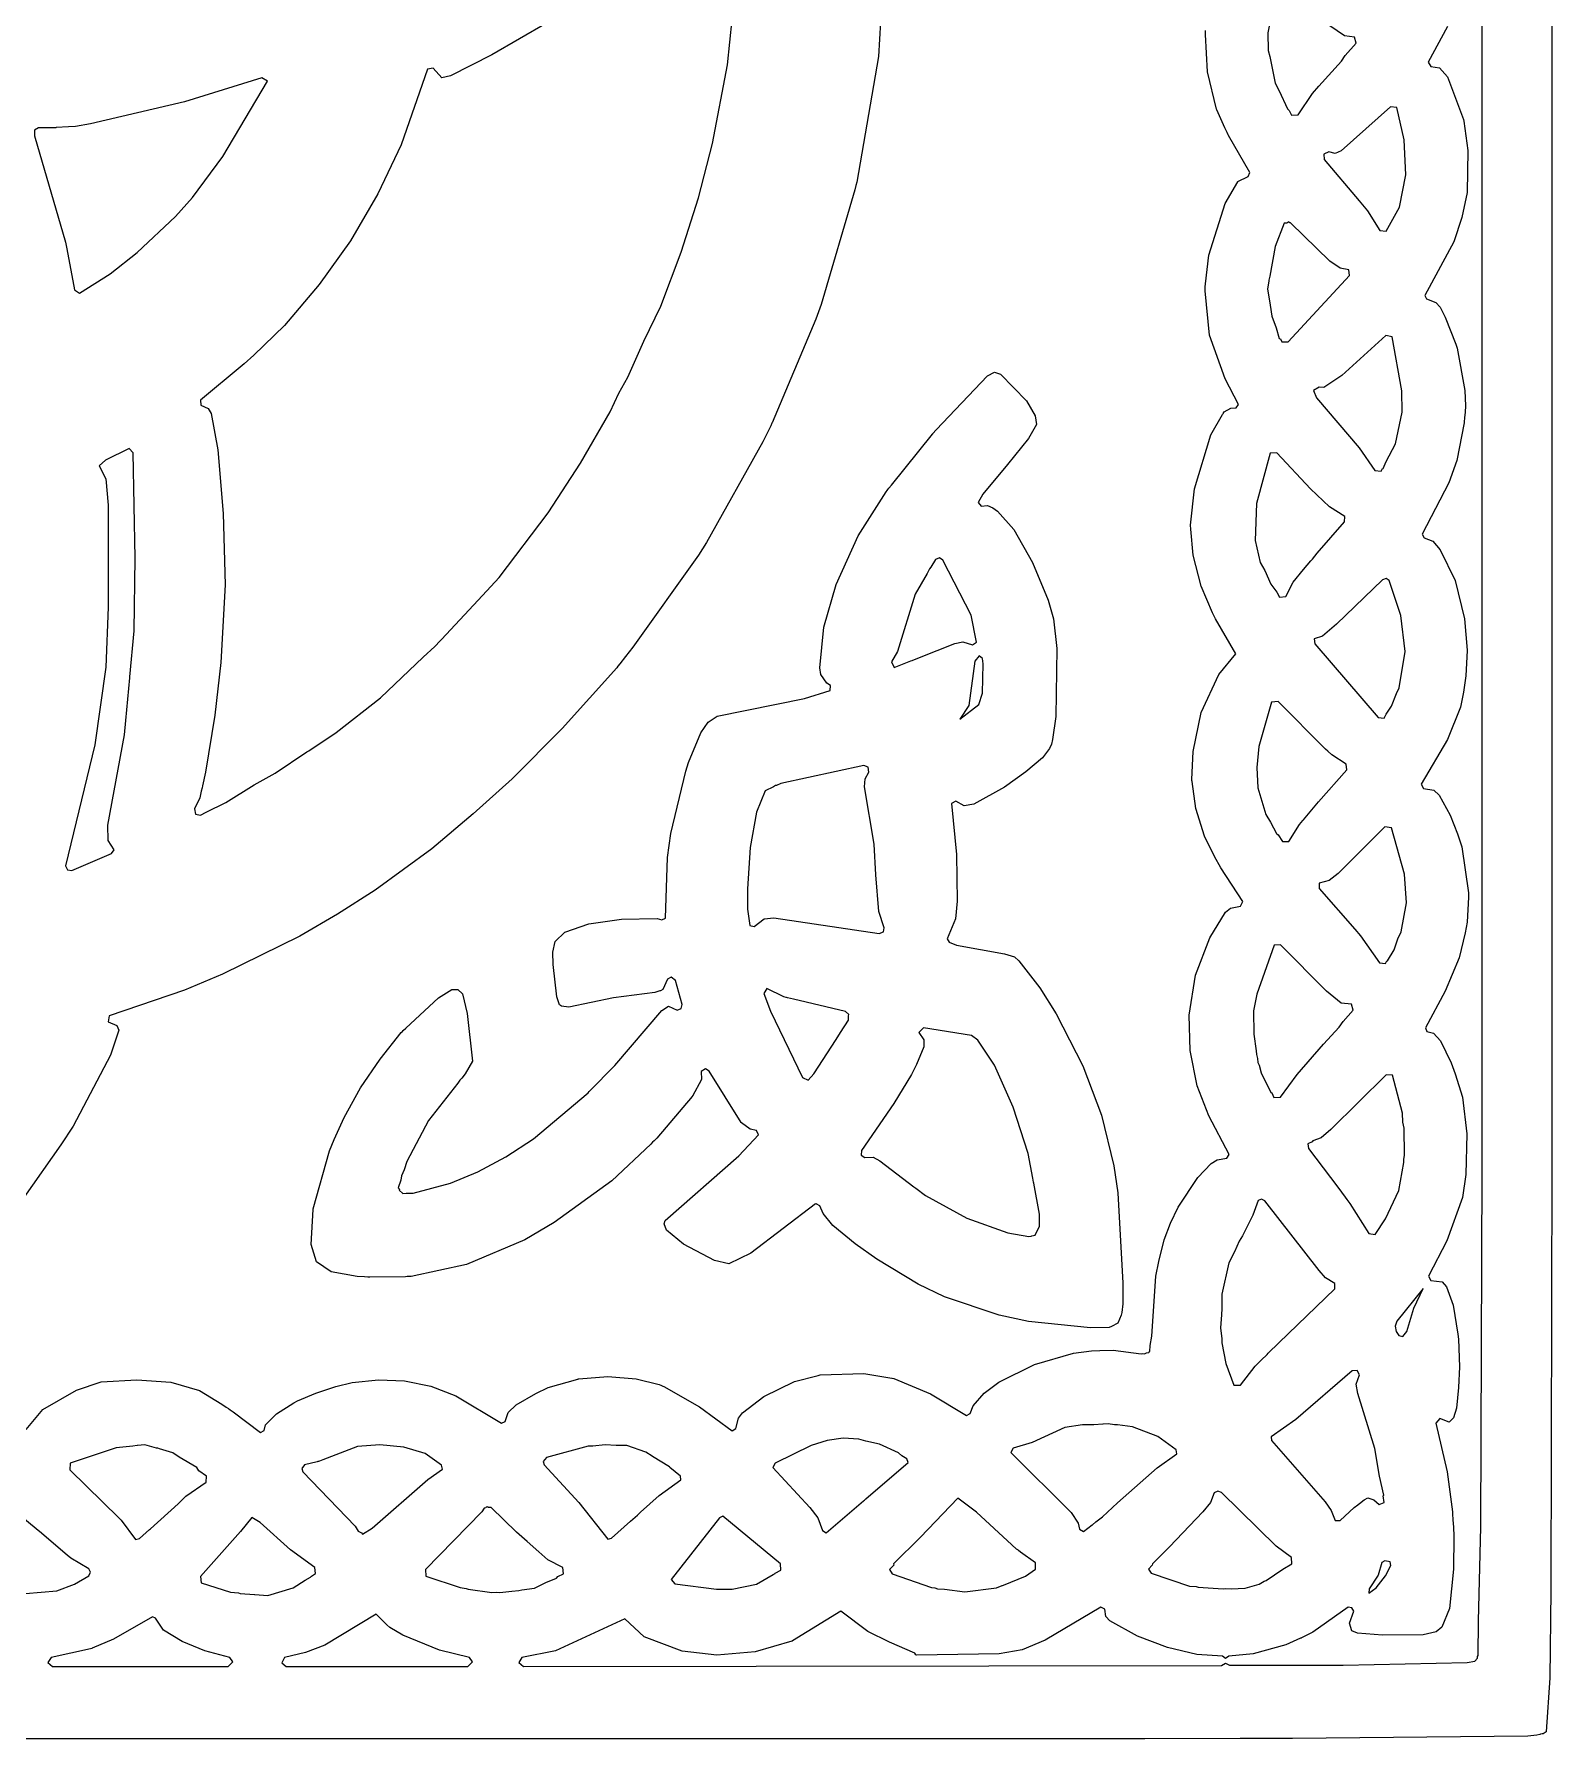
# Model space of a CAD drawing. Header units: millimetres. Extents: x 0 to 300, y 0 to 300.
# Drawn here: x 172.2 to 299.8, y 0.1 to 143.4 of the extents above; entities that cross this region are included whole.
import ezdxf

# ---------------------------------------------------------------- set-up
doc = ezdxf.new("R2010")
doc.units = ezdxf.units.MM
doc.layers.add('CUT', color=7, linetype='CONTINUOUS')

msp = doc.modelspace()

# ---------------------------------------------------------------- linework, layer by layer
at = {"layer": 'CUT'}
for points in [[(299.783, 248.5389), (299.7683, 48.3786), (299.6927, 12.5701), (299.6016, 5.231), (299.2946, 0.6776), (299.0593, 0.5238), (298.9729, 0.5064), (298.8273, 0.477), (298.7638, 0.4641), (298.5286, 0.4166), (297.7551, 0.3332), (277.9618, 0.1331), (273.5737, 0.1123), (265.568, 0.0909), (94.0459, 0.0909)], [(290.9986, 144.0149), (289.3674, 141.001), (289.603, 140.6443), (290.3327, 140.5313), (290.9957, 139.7727), (292.3457, 136.1947), (292.3713, 136.0541), (292.7154, 133.5781), (292.6628, 130.0556), (292.2238, 127.9511), (291.5458, 125.9268), (289.0917, 121.4109), (289.2317, 121.1138), (290.0174, 120.8124), (290.3879, 120.4203), (290.8113, 119.5886), (291.6938, 117.3112), (291.8107, 116.9752), (292.4566, 113.4065), (292.509, 112.1225), (292.5089, 112.0558), (292.4514, 111.2856), (292.4505, 111.2735), (292.4456, 111.2082), (292.4088, 110.7148), (291.798, 107.5231), (291.1209, 105.653), (288.8803, 101.3563), (289.0523, 101.025), (289.7681, 100.7652), (290.3774, 100.0339), (291.6453, 97.4448), (292.4462, 94.2214), (292.6607, 91.6042), (292.6607, 91.577), (292.6607, 91.5765), (292.6607, 91.5723), (292.6607, 91.5596), (292.5604, 89.4306), (292.3544, 88.0733), (292.1012, 86.7962), (290.9983, 84.0751), (288.7988, 80.3191), (288.9973, 79.9739), (289.8702, 79.8261), (290.309, 79.4066), (291.2374, 77.724), (291.8521, 76.1691), (292.2054, 75.0614), (292.7714, 71.1871), (292.7709, 71.1371), (292.7697, 71.0174), (292.7695, 70.9951), (292.7681, 70.8472), (292.6497, 68.7306), (292.4926, 67.8272), (291.9892, 65.7332), (290.8205, 62.9312), (289.1548, 59.8429), (289.2812, 59.5331), (289.8285, 59.4025), (290.4058, 58.7639), (291.3049, 56.9211), (291.6557, 55.9808), (292.2673, 54.0223), (292.6308, 50.9318), (292.5412, 47.538), (292.2572, 45.5958), (290.9511, 41.9516), (289.4087, 38.9683), (289.596, 38.6116), (290.5516, 38.4996), (290.9204, 38.0756), (291.4781, 36.5468), (291.8753, 34.0993), (291.9364, 33.687), (292.0019, 31.3712), (291.9391, 29.6356), (291.7703, 27.8926), (291.5158, 27.0805), (291.1446, 26.7025), (290.3701, 27.0119), (290.013, 26.6383), (290.9637, 22.5405), (291.4202, 19.176), (291.4228, 19.1389), (291.4321, 19.0062), (291.4669, 18.5101), (291.51, 17.8968), (291.5371, 17.1261), (291.5019, 14.3442), (291.1634, 11.0421), (290.5196, 9.4805), (290.0512, 9.0784), (288.9465, 8.8487), (285.5485, 8.8182), (283.4334, 8.9704), (282.953, 9.1715), (282.759, 9.8061), (283.1335, 10.8319), (282.9517, 11.1081), (282.6597, 11.1559), (279.6911, 9.0753), (278.7376, 8.5854), (278.71, 8.5713), (278.6648, 8.548), (278.6561, 8.5436), (277.4239, 7.992), (274.6683, 7.2347), (272.6145, 7.0475), (272.3506, 6.8603), (272.0774, 7.0476), (269.937, 7.1844), (267.4775, 7.7602), (264.9395, 8.7166), (262.6172, 10.0216), (262.2871, 10.3771), (262.1978, 10.9815), (261.8772, 11.1699), (257.1919, 8.3819), (255.2489, 7.5859), (253.3086, 7.2425), (246.3765, 7.1268), (246.3116, 7.1585), (246.2225, 7.31), (244.1062, 8.2341), (242.2694, 9.1299), (240.0063, 10.8219), (235.946, 8.3359), (235.9026, 8.3102), (235.8964, 8.3065), (235.8931, 8.3045), (235.8747, 8.2937), (232.8118, 7.3955), (229.5921, 7.1215), (226.6626, 7.464), (223.4603, 8.6834), (221.8476, 10.1707), (216.0186, 7.5011), (213.203, 6.9389), (212.9346, 6.526), (213.3223, 6.1776), (272.0157, 6.2727), (272.3515, 6.4671), (272.6884, 6.2744), (282.2407, 6.2988), (292.6515, 6.5095), (293.3075, 6.6258), (293.517, 6.8804), (293.5209, 7.0229), (293.5827, 7.114), (293.6017, 9.9815), (293.8182, 17.9066), (293.9091, 47.8776), (293.9091, 127.6217), (293.9394, 203.4521)], [(243.6642, 150.2522), (243.1726, 141.4967), (241.3489, 130.9285), (241.2771, 130.6516), (241.2601, 130.5863), (241.2461, 130.5323), (241.1793, 130.2749), (238.3575, 120.6475), (237.8975, 119.4234), (234.2371, 110.7051), (234.2318, 110.6943), (234.2188, 110.6682), (234.1152, 110.4586), (233.4417, 109.0975), (228.7123, 100.6519), (228.034, 99.5714), (222.5283, 91.8534), (221.9157, 91.0699), (221.4244, 90.4416), (221.2674, 90.2409), (221.1741, 90.1216), (216.5781, 85.0088), (212.3909, 80.7909), (209.102, 77.8368), (205.6362, 74.9068), (200.8483, 71.4338), (197.7058, 69.4202), (194.5157, 67.5674), (188.0297, 64.3547), (184.8217, 63.0107), (178.4997, 60.865), (178.4217, 60.3443), (179.1509, 60.0465), (179.2983, 59.6635), (178.6139, 57.5486), (175.4818, 51.5967), (174.4393, 50.0114), (171.3368, 45.5857)], [(171.5295, 26.0927), (172.9149, 27.7812), (175.7417, 29.4066), (177.8164, 30.1148), (180.8222, 30.2684), (183.6904, 30.0793), (186.0832, 29.3708), (186.0848, 29.3703), (186.0855, 29.3701), (186.0858, 29.37), (186.0862, 29.3698), (187.9715, 28.2131), (188.3398, 27.9703), (188.5197, 27.8518), (188.6581, 27.7606), (188.9239, 27.5854), (191.2102, 25.8548), (191.5335, 26.0165), (191.6308, 26.4934), (192.5791, 27.4051), (194.0305, 28.3458), (194.3288, 28.5067), (195.8605, 29.1487), (197.548, 29.7021), (198.9317, 30.053), (201.1463, 30.2662), (203.3327, 30.1777), (205.5407, 29.7448), (207.6551, 28.9337), (211.4783, 26.6219), (211.7873, 26.7608), (212.04, 27.5142), (212.7005, 28.1735), (214.3766, 29.1314), (215.4083, 29.6204), (217.8843, 30.3351), (217.9228, 30.343), (217.9403, 30.3466), (217.9472, 30.348), (217.9919, 30.3571), (220.412, 30.5405), (222.8039, 30.3539), (224.7221, 29.8792), (224.8824, 29.814), (224.9212, 29.7983), (225.0406, 29.7497), (225.1176, 29.7184), (228.1352, 27.9969), (230.8651, 25.9932), (231.1879, 26.1798), (231.4154, 27.0589), (231.7518, 27.5025), (233.5454, 28.8678), (236.1162, 30.1255), (238.0946, 30.6459), (238.2821, 30.6866), (241.9328, 30.8141), (244.2947, 30.4205), (244.2971, 30.4199), (244.3051, 30.4175), (244.3101, 30.4161), (244.4482, 30.3764), (247.5375, 29.0991), (250.5786, 27.2785), (250.8664, 27.4382), (251.1257, 28.0822), (252.0648, 29.1439), (253.2975, 30.0647), (256.2734, 31.5636), (259.5761, 32.503), (261.084, 32.7004), (261.7731, 32.7297), (262.8863, 32.75), (265.2432, 32.4503), (265.3642, 32.4717), (265.5254, 32.4503), (265.7141, 32.5335), (265.905, 32.5671), (265.9147, 32.6218), (265.9926, 32.6561), (266.0123, 33.1681), (266.1505, 33.9419), (266.4828, 38.9898), (266.7521, 40.2108), (267.187, 42.0453), (267.7073, 43.4272), (268.3688, 44.7816), (270.0262, 47.2626), (271.1318, 48.4507), (271.6295, 48.7728), (272.4468, 48.8916), (272.6572, 49.2009), (270.9289, 52.455), (269.968, 54.9815), (269.3671, 57.9587), (269.3029, 60.9048), (269.8214, 64.2777), (271.0168, 67.4138), (272.3331, 69.5688), (272.7619, 69.9169), (273.6118, 70.0792), (273.8093, 70.4577), (271.9373, 73.2985), (271.4293, 74.2556), (270.5912, 75.95), (269.854, 78.2847), (269.5313, 80.5708), (269.5257, 80.6392), (269.5249, 80.6496), (269.5224, 80.6809), (269.5179, 80.7367), (269.612, 83.0796), (270.2886, 86.351), (271.7792, 89.5456), (273.2086, 91.2748), (271.4908, 94.2168), (271.2397, 94.7256), (270.2904, 96.9736), (269.6376, 99.5799), (269.4226, 101.7716), (269.4006, 102.1027), (269.7354, 105.1474), (271.101, 109.6991), (272.0974, 111.4057), (272.115, 111.4312), (272.1173, 111.4346), (272.1482, 111.4794), (272.2407, 111.6137), (272.7827, 111.9248), (273.2473, 111.9489), (273.4424, 112.256), (272.3149, 114.4122), (271.0121, 118.0781), (270.6316, 121.7872), (270.641, 122.0637), (270.6421, 122.0959), (270.6434, 122.1315), (270.652, 122.3857), (270.9483, 124.7861), (272.3142, 129.1266), (273.3738, 130.9636), (273.3925, 130.9878), (274.2426, 131.4168), (274.3841, 131.7487), (272.6017, 134.8455), (272.577, 134.8992), (272.4847, 135.1001), (272.2999, 135.5024), (271.6087, 137.0067), (271.5826, 137.0655), (270.8236, 140.1922), (270.6483, 143.3493), (270.6731, 143.6896)], [(215.3192, 144.3337), (210.6754, 141.6324), (207.1852, 139.8716), (206.4555, 139.7054), (205.7333, 140.5042), (205.2495, 140.4349), (203.0361, 134.0593), (201.0979, 129.9406), (198.7738, 125.9955), (196.1581, 122.3166), (193.2356, 118.878), (190.658, 116.4015), (189.8356, 115.6626), (189.6875, 115.5295), (189.6831, 115.5255), (189.6829, 115.5254), (186.1673, 112.6131), (186.1982, 112.1737), (186.8243, 111.9202), (187.0712, 111.4992), (187.6296, 108.4248), (188.0866, 103.0945), (188.2382, 97.093), (187.8743, 90.5633), (187.3865, 86.1427), (186.5888, 81.3336), (186.3426, 80.2041), (186.3041, 80.0276), (186.2411, 79.7384), (186.1227, 79.1949), (185.6832, 78.2654), (185.7554, 77.8136), (186.1729, 77.726), (186.6485, 77.9938), (188.3077, 78.7822), (190.6899, 80.269), (192.4572, 81.2639), (195.1273, 83.0384), (195.2286, 83.1016), (195.2746, 83.1363), (197.5954, 84.6787), (201.3216, 87.5869), (204.9032, 91.0207), (205.8686, 91.8942), (206.3309, 92.3894), (206.4257, 92.4802), (209.5118, 95.7962), (210.576, 96.936), (210.5935, 96.9584), (211.2893, 97.7061), (215.3953, 103.1401), (218.1278, 107.2999), (220.6054, 111.6218), (221.3543, 113.1837), (222.0886, 114.5293), (223.4515, 117.558), (224.8688, 120.5143), (226.5837, 125.0571), (228.0352, 129.6215), (229.2152, 134.1879), (230.4857, 140.7783), (230.879, 144.6143)]]:
    msp.add_lwpolyline(points, dxfattribs=at)
for points in [[(283.1965, 143.1266), (282.3441, 143.2277), (281.1189, 144.0646), (277.3536, 147.9324), (276.8117, 147.8522), (276.112, 145.1005), (276.066, 144.3173), (275.9059, 143.4781), (275.9322, 141.9908), (276.0593, 141.5035), (276.5064, 139.2611), (276.8498, 138.5938), (277.5419, 137.0802), (277.6881, 136.9647), (277.9033, 136.5467), (278.4597, 136.5981), (279.6512, 138.3704), (280.1832, 138.9859), (282.0958, 141.0877), (282.4154, 141.5687), (283.3288, 142.6254)], [(175.6619, 135.6143), (175.0929, 135.5774), (174.0493, 135.5099), (174.0209, 135.508), (173.8304, 135.4957), (172.5483, 135.5093), (172.2172, 135.2937), (172.2109, 134.8297), (174.816, 125.8946), (174.9388, 125.3344), (175.5752, 121.8892), (176.0163, 121.6029), (178.5848, 123.2382), (180.8398, 125.0138), (184.0783, 128.0423), (185.4995, 129.6434), (188.0679, 133.0878), (191.7991, 139.4062), (191.328, 139.6944), (184.8375, 137.6731), (176.9217, 135.823)], [(287.5133, 131.5414), (287.3689, 134.4882), (286.7491, 137.1915), (286.211, 137.2742), (282.0761, 133.576), (281.5613, 133.3345), (281.0297, 133.4647), (280.6002, 133.2791), (280.6327, 132.8438), (283.5861, 129.3594), (284.2741, 128.5136), (285.3282, 126.8573), (285.8484, 126.7991), (286.9604, 128.8261)], [(277.6154, 117.4981), (282.7782, 123.0788), (282.7152, 123.5657), (281.993, 123.707), (281.1257, 124.2761), (277.8034, 127.5088), (277.7606, 127.5059), (277.6769, 127.5901), (277.4936, 127.4878), (277.2772, 127.4731), (276.5316, 125.5092), (276.0703, 123.0154), (275.9934, 122.7005), (275.997, 122.6192), (275.8764, 121.9675), (276.0869, 120.5917), (276.0869, 120.5917), (276.0869, 120.5917), (276.2264, 119.6795), (276.6083, 118.6854), (276.8509, 117.7982), (276.9621, 117.7641), (277.0651, 117.496)], [(285.5487, 106.85), (285.6015, 106.859), (285.8584, 107.4392), (286.6404, 108.9266), (287.1829, 111.6091), (287.1795, 113.394), (286.3407, 117.939), (285.8166, 118.0328), (282.1179, 114.6739), (280.6197, 113.6652), (280.2156, 113.6912), (279.7357, 113.4136), (280.0061, 112.8017), (283.5799, 108.591), (284.9096, 106.6959), (285.4343, 106.6323)], [(207.8053, 63.0702), (208.1891, 62.708), (208.5985, 61.0656), (209.0472, 57.0602), (208.4165, 55.9744), (208.1366, 55.6167), (207.9914, 55.4549), (207.8153, 55.2062), (205.3504, 52.0567), (203.527, 48.6182), (203.3017, 47.9302), (203.0666, 47.4102), (203.0139, 47.0513), (202.8004, 46.3994), (202.9015, 46.2857), (202.8895, 46.2042), (203.1855, 45.9424), (203.4588, 45.9658), (204.0511, 45.9693), (207.1799, 46.7963), (209.4969, 47.7566), (211.8449, 49.0066), (214.1652, 50.5237), (218.7695, 54.4002), (218.8584, 54.4914), (218.8608, 54.493), (218.8895, 54.5234), (221.0023, 56.6945), (224.971, 61.2986), (225.5228, 61.6609), (226.239, 61.3467), (226.5838, 61.4827), (226.6683, 61.8081), (226.1166, 63.8292), (225.745, 64.1011), (225.4229, 63.9312), (225.0356, 63.0734), (224.8364, 62.9696), (224.8324, 62.9683), (224.8154, 62.9629), (224.7785, 62.9511), (224.3719, 62.8208), (220.8819, 62.3706), (217.1397, 61.5773), (216.5178, 61.6772), (216.4408, 61.7407), (216.4182, 61.7593), (216.3965, 61.7773), (216.3696, 61.7995), (216.1244, 62.4477), (215.8192, 65.1888), (215.7895, 66.2075), (215.9931, 67.1232), (216.7962, 67.8891), (218.8177, 68.6), (221.5782, 68.9943), (224.5611, 69.0562), (224.953, 68.9206), (225.2589, 69.069), (225.4241, 74.1832), (225.7022, 76.1963), (226.9699, 81.4366), (227.1952, 82.1448), (228.2396, 84.6466), (228.8536, 85.5436), (229.6169, 86.0418), (236.9386, 87.5332), (239.1095, 88.2058), (239.1473, 88.639), (238.8301, 88.8353), (238.3346, 89.5489), (238.2423, 90.1238), (238.5777, 93.5421), (239.6227, 97.1102), (241.4756, 101.2108), (243.8264, 104.9157), (243.8983, 105.0097), (243.959, 105.0891), (244.0437, 105.1999), (244.2539, 105.4749), (247.7094, 109.7551), (247.7373, 109.7873), (247.7441, 109.795), (247.7445, 109.7955), (248.0146, 110.1068), (252.3342, 114.6617), (252.9197, 114.9642), (253.4353, 114.796), (255.6055, 112.5554), (256.3438, 111.288), (256.4497, 110.5543), (255.7809, 109.3961), (254.0207, 107.1968), (251.9541, 104.7204), (251.554, 104.0199), (251.7909, 103.7048), (252.341, 103.749), (252.7877, 103.567), (253.1901, 103.2908), (254.5528, 101.7391), (256.1299, 98.9604), (257.435, 95.8043), (257.8736, 94.2328), (258.1763, 91.7485), (258.0924, 86.0194), (257.7969, 84.0747), (257.7243, 83.6857), (257.5443, 83.335), (256.9464, 82.5598), (255.5557, 81.3813), (253.7692, 80.0885), (251.185, 78.6594), (250.3825, 78.5194), (249.6781, 78.9164), (249.3051, 78.699), (249.7231, 74.426), (249.7837, 70.486), (249.6552, 69.0052), (248.9564, 67.3426), (249.1254, 67.0567), (249.7235, 66.8073), (253.7778, 66.08), (254.5995, 65.825), (254.98, 65.4936), (256.7417, 63.2148), (258.1136, 61.0211), (260.3376, 56.6669), (261.9292, 52.5023), (262.9597, 48.2594), (263.2957, 45.9734), (263.723, 38.3892), (263.7, 36.6551), (263.6391, 35.9178), (263.5831, 35.7111), (263.3012, 35.0352), (262.7653, 34.7472), (262.5505, 34.6666), (260.9873, 34.6511), (255.7687, 35.1823), (253.3244, 35.7079), (248.72, 37.2528), (246.4948, 38.3032), (243.0383, 40.404), (241.2245, 41.7105), (239.33, 43.2478), (239.3282, 43.2496), (238.5257, 44.2501), (238.2332, 44.8935), (237.9448, 45.0673), (237.8991, 45.0315), (237.885, 45.0491), (232.4287, 40.9219), (230.5912, 40.0149), (229.3889, 40.2947), (226.778, 41.6608), (225.3441, 42.8434), (225.155, 43.3827), (225.2469, 43.6579), (231.4234, 49.0846), (233.093, 50.8507), (232.9204, 51.2155), (232.3915, 51.3243), (231.6657, 51.8598), (231.6312, 51.8982), (228.9484, 56.2195), (228.6248, 56.3998), (228.2764, 56.1953), (228.2793, 55.5151), (227.5254, 54.1113), (227.5229, 54.1079), (227.52, 54.1039), (227.5149, 54.0968), (227.5113, 54.0918), (224.5501, 50.5943), (224.3852, 50.4344), (224.315, 50.3664), (224.1852, 50.2404), (224.0267, 50.0867), (220.7598, 46.981), (215.9164, 43.48), (213.443, 42.0466), (208.5264, 39.9741), (203.8818, 38.9681), (203.6379, 38.9527), (203.605, 38.9506), (203.5635, 38.9479), (203.4112, 38.9383), (200.4222, 38.8892), (200.342, 38.8944), (200.2563, 38.8999), (199.9566, 38.9192), (199.3502, 38.9582), (197.1567, 39.34), (195.9196, 40.1774), (195.4848, 41.6311), (195.6357, 44.5992), (195.6416, 44.6299), (195.6423, 44.6336), (195.6424, 44.6343), (195.6425, 44.6344), (197.0257, 49.5265), (197.408, 50.4551), (198.2425, 52.3191), (199.628, 54.819), (201.2751, 57.2318), (203.0395, 59.45), (203.1202, 59.5254), (203.2279, 59.626), (203.4484, 59.8319), (206.1778, 62.3814), (207.2926, 63.0827)], [(177.6673, 107.0929), (178.206, 105.9969), (178.4193, 103.774), (178.42, 95.2092), (178.2066, 90.1562), (177.2963, 83.6321), (174.8272, 73.4574), (174.9906, 73.1331), (175.3503, 73.084), (178.6973, 74.5037), (178.9138, 74.8061), (178.4014, 75.6109), (178.3938, 76.8825), (179.7908, 84.4884), (179.9026, 85.6865), (180.2431, 89.2598), (180.2453, 89.3572), (180.6064, 93.2256), (180.697, 99.3226), (180.5031, 108.1696), (180.1809, 108.5419), (178.1823, 107.5664)], [(276.0932, 108.1664), (274.9353, 103.9197), (274.8469, 100.8057), (275.2636, 98.9643), (275.641, 98.2808), (276.1591, 97.1497), (276.6481, 96.457), (276.8689, 96.0573), (277.4172, 96.1146), (278.0384, 97.3217), (278.9096, 98.3611), (279.525, 99.0953), (279.6577, 99.2537), (280.0617, 99.7356), (282.3495, 102.3952), (282.3876, 102.8295), (281.0893, 103.6439), (279.4931, 105.1453), (276.6458, 108.1936)], [(251.4173, 92.278), (250.9606, 94.5389), (248.5924, 99.1636), (248.288, 99.36), (247.9534, 99.2213), (247.5717, 98.5617), (247.4465, 98.4225), (247.2744, 98.048), (246.2604, 96.2958), (244.7758, 91.4857), (244.2653, 90.6178), (244.4816, 90.1357), (245.8876, 90.6941), (246.0038, 90.7184), (246.625, 90.9869), (249.5843, 92.162), (250.2534, 92.298), (251.0793, 92.0559)], [(286.7227, 87.9518), (286.9549, 88.417), (287.4518, 91.4885), (287.0742, 94.5191), (286.1071, 97.4573), (285.8553, 97.6091), (285.5394, 97.5186), (281.6806, 93.7783), (280.495, 92.7749), (279.8093, 92.5615), (279.8521, 92.1251), (285.167, 85.9438), (285.6926, 85.8875), (285.8563, 86.2156), (286.311, 86.8848)], [(251.6039, 87.0282), (251.907, 87.9676), (251.9676, 90.4524), (251.907, 90.907), (251.6342, 91.1191), (251.2706, 90.6645), (250.7555, 86.9373), (249.9979, 85.7858)], [(280.942, 83.1078), (280.7548, 83.2802), (280.7503, 83.2844), (280.7274, 83.3055), (276.761, 87.2811), (276.2072, 87.2346), (275.142, 83.49), (274.967, 81.7415), (275.0535, 80.0163), (275.7264, 77.7698), (276.115, 77.1415), (276.6348, 76.1771), (276.7746, 76.0748), (277.1284, 75.5026), (277.676, 75.5135), (278.5605, 76.9398), (278.8439, 77.2776), (278.848, 77.2825), (278.8981, 77.3422), (280.1577, 78.8434), (282.553, 81.5493), (282.4817, 82.0101), (281.2799, 82.7966)], [(243.2206, 67.7725), (243.5979, 67.9285), (243.6577, 68.263), (243.2063, 69.6443), (242.9537, 72.7243), (242.8204, 75.2969), (242.0031, 80.1113), (242.0408, 80.7894), (242.3493, 81.3302), (242.3047, 81.7539), (241.9357, 81.8922), (234.9689, 80.4028), (234.6063, 80.2275), (234.5165, 80.2101), (234.3463, 80.1018), (233.6537, 79.767), (232.924, 77.9847), (232.3871, 75.0231), (232.1473, 71.5332), (232.1484, 69.8396), (232.3695, 68.4498), (232.7317, 68.3729), (233.5507, 69.0081), (234.387, 69.0853)], [(285.2821, 65.3175), (285.7992, 65.2728), (285.9051, 65.4846), (285.948, 65.4804), (286.514, 66.415), (286.834, 67.3424), (287.1228, 67.9201), (287.5455, 70.3633), (287.3919, 72.7719), (286.2924, 76.6518), (285.7494, 76.7394), (281.8144, 72.8202), (281.0529, 72.23), (280.2103, 72.0019), (280.2114, 71.5625), (283.2038, 68.146), (283.6873, 67.573)], [(282.2309, 60.3773), (283.0727, 61.3444), (282.9388, 61.848), (282.0683, 61.9248), (280.8322, 62.9282), (276.9808, 66.8266), (276.4255, 66.7912), (274.9829, 62.6824), (274.6927, 61.2939), (274.7237, 59.3342), (274.928, 57.933), (274.9358, 57.6215), (275.022, 57.2882), (275.0744, 56.9286), (275.1682, 56.7226), (275.3377, 56.0667), (276.1621, 54.4138), (276.2256, 54.4), (276.4086, 53.9981), (276.957, 54.0168), (278.3558, 55.925), (280.5741, 58.4738), (281.895, 59.918)], [(234.0961, 61.2423), (236.78, 55.6741), (237.2545, 55.469), (237.7461, 55.983), (239.6241, 58.874), (239.9702, 59.4754), (240.6445, 60.5061), (240.6645, 60.8733), (240.6595, 60.8763), (240.6658, 60.9792), (240.389, 61.2163), (236.0201, 62.2545), (235.532, 62.3819), (235.4404, 62.4058), (235.4213, 62.4108), (235.2128, 62.4652), (233.7859, 63.1542), (233.5315, 62.7318)], [(254.0337, 42.6225), (255.8042, 42.3081), (255.9715, 42.3431), (256.0122, 42.3362), (256.051, 42.3597), (256.3335, 42.4186), (256.7146, 43.1814), (256.6981, 44.1976), (256.2243, 46.7924), (256.2157, 46.8939), (256.1455, 47.224), (255.7671, 49.2958), (254.5032, 53.1828), (252.9242, 56.7027), (251.5239, 58.827), (250.9898, 59.2211), (246.953, 59.86), (246.5707, 59.4689), (246.9861, 58.8472), (246.9904, 58.2563), (246.3707, 56.7704), (246.3682, 56.7654), (246.3661, 56.7612), (246.3403, 56.7101), (245.9513, 55.9403), (244.4739, 53.4848), (241.7351, 49.5452), (241.7247, 49.1494), (242.0282, 48.9503), (242.716, 48.9815), (243.2866, 48.6726), (246.1294, 46.4965), (246.3135, 46.3876), (247.1349, 45.7553), (250.5877, 43.8617)], [(279.3131, 49.7106), (281.8005, 46.4697), (282.411, 45.616), (282.5556, 45.4138), (282.6281, 45.3124), (282.7817, 45.0977), (284.3797, 42.5698), (284.9241, 42.4777), (285.7921, 43.8125), (286.9069, 46.1855), (287.3321, 48.5458), (287.3252, 48.7904), (287.3915, 49.1454), (287.3604, 51.4216), (287.2376, 51.9115), (287.216, 52.6809), (286.3938, 55.8625), (285.8376, 55.9052), (281.2063, 51.3032), (280.3928, 50.6161), (279.6903, 50.3428), (279.6373, 50.266), (279.275, 50.1092)], [(273.6055, 29.8237), (274.8351, 31.4182), (275.3429, 31.9197), (275.8337, 32.4044), (275.9406, 32.5098), (276.8222, 33.3804), (281.5447, 37.9178), (281.5242, 38.3576), (280.7432, 38.8364), (280.2063, 39.4624), (275.6571, 45.3043), (275.3626, 45.4488), (275.0882, 45.3444), (274.6517, 44.1125), (273.7693, 42.3616), (273.4804, 41.9144), (273.0935, 41.0207), (272.6245, 40.0903), (272.0282, 37.4793), (272.0282, 36.1527), (272.0253, 36.1048), (271.9981, 35.8919), (272.0019, 35.7205), (271.9358, 34.6363), (272.0283, 33.7125), (272.0283, 33.3656), (272.3578, 31.6406), (273.0478, 29.8304)], [(286.907, 33.9979), (287.2403, 33.907), (287.5736, 34.3312), (288.1797, 36.3009), (288.9676, 37.9373), (286.7555, 35.21), (286.6039, 34.7858), (286.6948, 34.3312)], [(282.9842, 31.0165), (278.2539, 26.9277), (276.1747, 25.4911), (276.2233, 25.1673), (280.7081, 20.0107), (281.2221, 19.2847), (281.5575, 18.437), (281.9951, 18.4411), (283.1647, 19.5479), (283.4573, 19.771), (283.4945, 19.7994), (283.6049, 19.8836), (283.9946, 20.1808), (284.3044, 20.3406), (284.8207, 20.1851), (285.255, 19.7866), (285.6821, 19.9605), (285.5855, 20.5138), (285.6481, 20.5798), (285.294, 22.1846), (284.8882, 24.5095), (283.4573, 29.1148), (283.3349, 29.8976), (283.6099, 30.6979), (283.4136, 31.0443)], [(261.4351, 18.3219), (262.0063, 18.7579), (263.2749, 19.9236), (266.59, 22.8727), (268.2648, 24.05), (268.1898, 24.3798), (266.6495, 25.5112), (264.5318, 26.3277), (263.2664, 26.4855), (262.9987, 26.4855), (262.4817, 26.575), (262.0611, 26.5403), (262.0301, 26.5442), (261.2713, 26.4852), (260.3092, 26.485), (258.8459, 26.2586), (256.0957, 24.9935), (254.505, 24.5136), (254.2895, 24.1692), (259.3604, 19.1143), (259.9633, 18.2316), (260.0831, 17.7106), (260.3941, 17.5274), (261.1376, 18.0949), (261.149, 18.095)], [(175.2257, 23.254), (175.1863, 22.6943), (179.3361, 18.65), (179.5084, 18.4719), (180.7243, 16.8364), (181.0447, 16.9282), (181.8828, 17.6924), (181.9666, 17.7453), (184.3019, 19.8415), (184.8304, 20.3799), (184.9473, 20.4864), (186.653, 21.6626), (186.6931, 22.1787), (186.0429, 22.6265), (185.868, 22.8903), (184.3789, 23.7723), (183.8453, 24.1398), (182.728, 24.4608), (182.5821, 24.5196), (182.472, 24.5344), (181.4946, 24.8153), (180.8774, 24.7493), (180.8449, 24.7536), (180.4941, 24.7083), (179.0766, 24.5567)], [(203.2788, 24.6063), (201.2448, 24.8177), (199.3675, 24.668), (196.4654, 23.5415), (196.1918, 23.4419), (196.095, 23.4067), (196.0544, 23.3919), (195.9877, 23.3676), (194.9279, 23.1394), (194.6975, 22.8114), (194.7913, 22.5282), (199.1759, 17.965), (199.4385, 17.5579), (199.7016, 17.4179), (199.8071, 17.3081), (200.6052, 17.8093), (205.2857, 21.8849), (206.5226, 22.7655), (206.4326, 23.0871), (205.074, 24.0685)], [(224.7466, 20.5567), (226.5677, 21.8737), (226.5314, 22.1746), (225.618, 22.906), (225.5909, 22.9534), (224.1827, 23.8359), (224.1498, 23.8478), (223.6105, 24.1833), (222.0253, 24.7534), (221.1063, 24.7374), (220.183, 24.8157), (219.1498, 24.7032), (218.7764, 24.6967), (215.2573, 23.7412), (214.9819, 23.4122), (215.0617, 23.1278), (217.9786, 19.9491), (220.4153, 16.8684), (220.7377, 16.9562), (222.3208, 18.3781), (222.9188, 18.8825), (223.1789, 19.1487)], [(242.1046, 20.2704), (245.6618, 23.32), (245.5566, 23.6373), (245.1375, 23.878), (244.8646, 24.1459), (243.2498, 24.8534), (242.111, 25.1023), (241.5196, 25.2955), (240.1889, 25.3615), (238.8632, 25.1846), (237.5025, 24.7415), (234.4873, 23.2603), (234.2808, 22.914), (237.4108, 19.545), (238.0708, 18.6847), (238.4581, 17.6038), (238.7782, 17.4187), (241.9004, 20.0953), (241.9851, 20.1598)], [(256.3653, 14.8961), (255.1072, 15.7717), (254.9289, 15.9252), (254.8752, 15.9715), (254.7858, 16.0484), (254.3897, 16.3894), (251.398, 19.1487), (249.8368, 20.3249), (246.704, 17.0482), (244.4362, 14.8032), (244.4489, 14.6896), (244.1107, 14.3359), (244.3349, 13.9709), (247.6342, 12.815), (247.9219, 12.7775), (248.1334, 12.7017), (248.7322, 12.6719), (250.4173, 12.4525), (253.0953, 12.7877), (253.5669, 12.9786), (253.5865, 12.9823), (253.6746, 13.0222), (255.5309, 13.7735), (256.3671, 14.348)], [(275.7563, 13.4149), (277.152, 14.3436), (277.9057, 14.8183), (277.8914, 15.3488), (276.5899, 16.2918), (271.9947, 20.8052), (271.6876, 20.9205), (271.4011, 20.7606), (271.0959, 19.9661), (270.4488, 19.1819), (267.6444, 16.2349), (266.1956, 14.7933), (266.1667, 14.6821), (265.868, 14.3683), (266.0913, 14.028), (269.3053, 12.9263), (269.8769, 12.8884), (270.0588, 12.8379), (272.1567, 12.6927), (272.3846, 12.7221), (272.8203, 12.6932), (273.9985, 12.7576), (275.1659, 13.0925), (275.5937, 13.362)], [(176.8012, 13.7944), (176.9207, 14.105), (176.787, 14.3712), (175.2728, 15.2792), (174.9648, 15.5392), (172.6433, 17.51), (172.5288, 17.5954), (170.7454, 19.1006), (170.4383, 18.9561), (168.8838, 17.0116), (166.2584, 14.5069), (165.8944, 13.9279), (166.1795, 13.5379), (167.711, 12.952), (169.593, 12.4813), (169.609, 12.4798), (169.7805, 12.4213), (170.9515, 12.2997), (171.1556, 12.3295), (171.4718, 12.2988), (174.094, 12.5432), (175.5843, 13.0882)], [(186.166, 13.7407), (186.2323, 13.2038), (188.6996, 12.412), (189.3656, 12.3554), (189.5242, 12.3019), (190.7282, 12.2382), (190.7333, 12.2391), (191.8327, 12.1457), (193.9759, 12.7844), (194.9697, 13.4276), (195.43, 13.6709), (195.5109, 13.7779), (195.84, 13.9909), (195.7898, 14.5073), (193.7556, 15.9776), (191.1852, 18.2691), (190.4973, 18.6916), (189.5403, 17.5309), (187.0751, 14.7379)], [(215.129, 15.3729), (214.6324, 15.8104), (213.6366, 16.6875), (212.7443, 17.4735), (210.5994, 19.5279), (210.3916, 19.546), (210.3342, 19.5966), (210.2426, 19.559), (210.1917, 19.5635), (210.1507, 19.5214), (210.0326, 19.4729), (209.8272, 19.1884), (205.1045, 14.3268), (205.1285, 13.7757), (208.0023, 12.8048), (208.5204, 12.7407), (208.6862, 12.6862), (210.6754, 12.392), (211.0833, 12.4234), (211.3504, 12.3903), (212.3421, 12.5202), (212.9378, 12.566), (213.2021, 12.6328), (214.2438, 12.7692), (215.2133, 13.2435), (216.1042, 13.5923), (216.2289, 13.7404), (216.6798, 13.961), (216.6308, 14.4844), (215.3858, 15.1467)], [(234.4828, 13.9905), (234.4948, 14.0094), (234.962, 14.2782), (234.9366, 14.8066), (230.0979, 18.8241), (229.8055, 18.6727), (225.7366, 13.4885), (226.0646, 13.1269), (229.5648, 12.6644), (230.8582, 12.6659), (232.9229, 13.105), (234.3204, 13.9091)], [(285.7252, 15.0585), (285.4827, 14.907), (285.1797, 13.8464), (284.4221, 12.6948), (284.3918, 12.3312), (284.9979, 12.7858), (285.7858, 13.7858), (286.2403, 14.6645), (286.1797, 14.9676)], [(186.5431, 7.4938), (184.645, 8.2736), (183.0698, 9.2354), (182.4034, 10.2261), (182.1286, 10.353), (178.8684, 8.4872), (177.0828, 7.7194), (177.064, 7.7118), (177.0384, 7.7014), (176.9299, 7.6576), (176.9159, 7.6519), (173.6093, 6.9364), (173.3489, 6.522), (173.7362, 6.1776), (188.5137, 6.1776), (188.9036, 6.5762), (188.6489, 6.9334)], [(202.0849, 9.4529), (201.8459, 9.6724), (201.8408, 9.6772), (201.8404, 9.6775), (201.8404, 9.6775), (200.9514, 10.5724), (196.6165, 7.9665), (195.0133, 7.3474), (193.2378, 6.9268), (193.0074, 6.4901), (193.3896, 6.1776), (208.6533, 6.1776), (209.0432, 6.5603), (208.779, 6.9367), (206.259, 7.5582), (203.1746, 8.8111)]]:
    msp.add_lwpolyline(points, close=True, dxfattribs=at)

doc.saveas('drawing.dxf')
